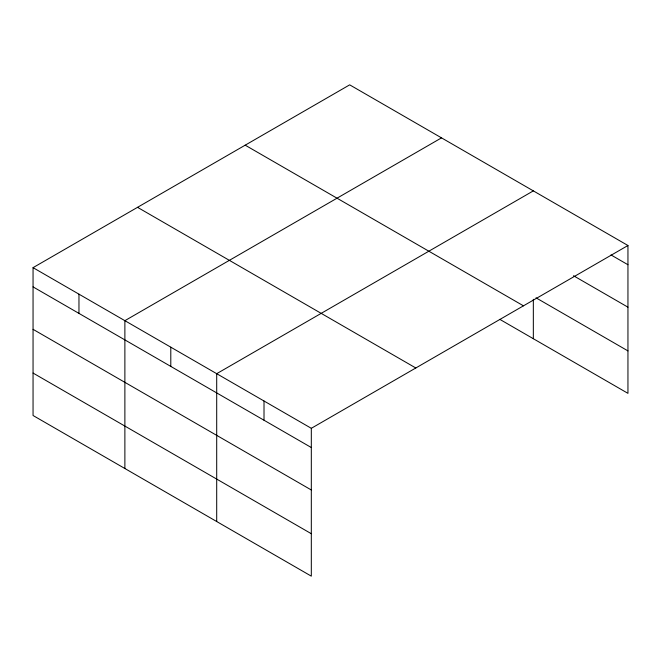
<?xml version="1.0" encoding="UTF-8"?>
<svg xmlns="http://www.w3.org/2000/svg" width="661" height="661" viewBox="0 0 661 661"><rect width="100%" height="100%" fill="white"/><g stroke="black" fill="none" stroke-linecap="round" stroke-linejoin="round"><path stroke-width="0.99" d="M33.05 267.655L311.314 428.311L311.314 576.152L33.05 415.496L33.05 267.655L349.686 84.848L627.95 245.504L627.95 393.345L499.79 319.346M441.515 137.868L124.879 320.676L124.879 468.509M533.336 190.88L216.701 373.688L216.701 521.529M311.314 428.311L627.95 245.504M610.995 254.939L627.95 264.731M573.508 275.736L627.95 307.175M536.021 297.822L627.95 350.9M245.198 145.18L523.462 305.828M137.538 207.331L415.802 367.987M33.05 286.882L311.314 447.538M33.05 329.327L311.314 489.983M33.05 373.052L311.314 533.708M533.336 299.309L533.336 338.721M264.012 401.004L264.012 420.231M170.794 347.182L170.794 366.409M78.965 294.17L78.965 313.388"/></g></svg>
